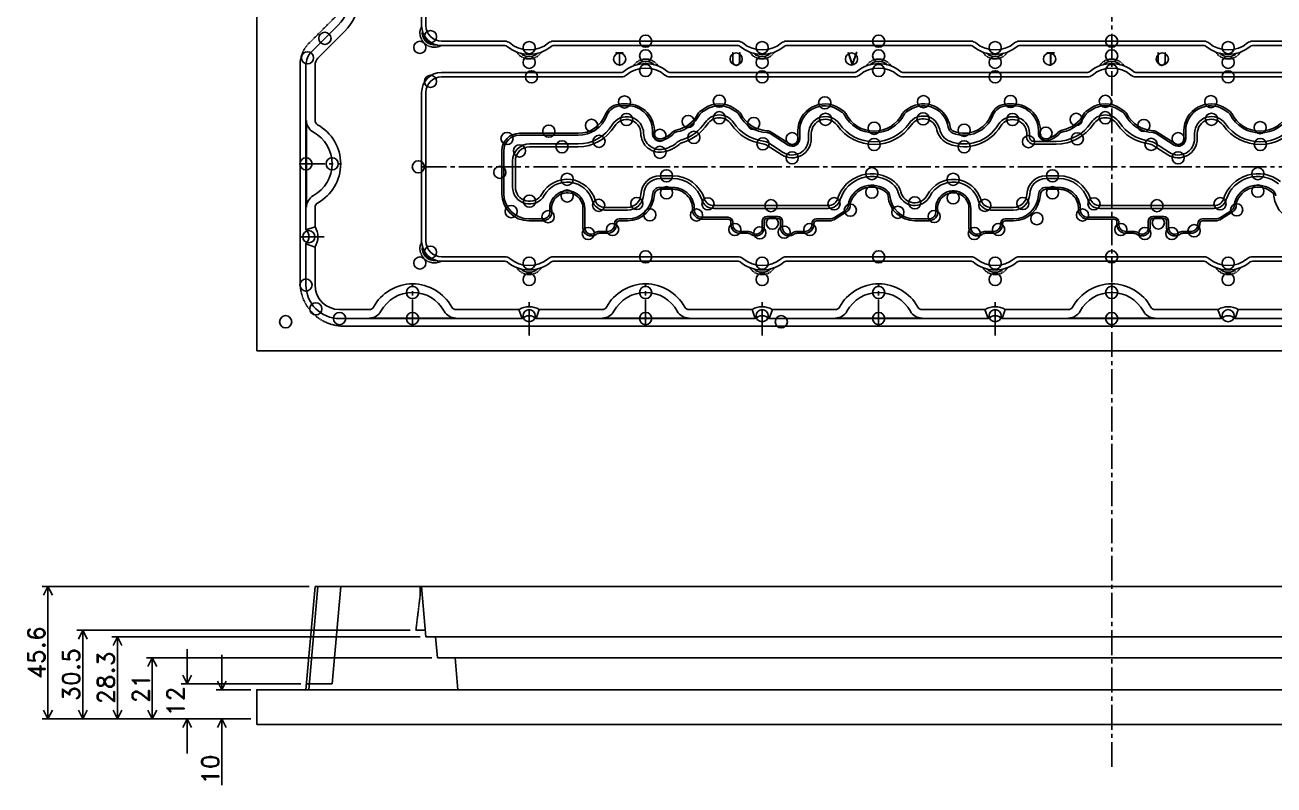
# Model space of a CAD drawing. Extents: x -875 to -41, y -325 to 190.
# Drawn here: x -874.9 to -444, y -324.8 to -62.6 of the extents above; entities that cross this region are included whole.
import ezdxf
from ezdxf.enums import TextEntityAlignment as Align

# ---------------------------------------------------------------- set-up
doc = ezdxf.new("R2010")
doc.units = 0
doc.header["$LTSCALE"] = 0.45
doc.header["$MEASUREMENT"] = 0
doc.linetypes.add('CENTER2', pattern=[28.575, 19.05, -3.175, 3.175, -3.175])
doc.linetypes.add('HIDDENX2', pattern=[0.75, 0.5, -0.25])
doc.layers.get('0').update_dxf_attribs({"linetype": 'CONTINUOUS'})
doc.layers.get('DEFPOINTS').update_dxf_attribs({"linetype": 'CONTINUOUS'})
for name, color, linetype in [('ANA 10', 7, 'CONTINUOUS'), ('ANA 12', 6, 'CONTINUOUS'), ('ANA 21', 30, 'CONTINUOUS'), ('ANA 28.3', 4, 'CONTINUOUS'), ('ANA 30.5 Φ9.5x7° U15.1', 5, 'CONTINUOUS'), ('ANA 45.6', 31, 'CONTINUOUS'), ('ANA NEJI', 1, 'CONTINUOUS'), ('CENTER', 243, 'CENTER2'), ('DETAIL', 6, 'CONTINUOUS'), ('HIDDEN', 5, 'HIDDENX2'), ('LINE', 7, 'CONTINUOUS'), ('LINE1', 30, 'CONTINUOUS'), ('SECTION', 31, 'CONTINUOUS'), ('TEXT', 4, 'CONTINUOUS')]:
    doc.layers.add(name, color=color, linetype=linetype)
doc.styles.add('ROMAND', font='romand.shx', dxfattribs={"height": 6})
doc.dimstyles.get("Standard").update_dxf_attribs({"dimtxt": 0.18, "dimasz": 0.18, "dimexe": 0.18, "dimexo": 0.0625, "dimgap": 0.09, "dimtad": 0, "dimtih": 1, "dimtoh": 1, "dimdec": 4, "dimzin": 0, "dimdsep": 46, "dimtxsty": 'STANDARD', "dimcen": 0.09, "dimadec": 0, "dimazin": 0, "dimtfac": 1, "dimtdec": 4, "dimtofl": 0, "dimtmove": 0, "dimatfit": 3, "dimfxl": 1, "dimtolj": 1, "dimtzin": 0, "dimarcsym": 0})

# ---------------------------------------------------------------- blocks, each defined once
blk = doc.blocks.new('ARROWHEAD')
for p in [(-1, 0), (-0.5, 0.25), (-0.5, -0.25)]:
    blk.add_line(p, (0, 0))
blk = doc.blocks.new('*D7')
at = {"layer": 'ANA 10', "color": 0, "lineweight": -2, "transparency": 16777216}
for p, q in [((-807, -285.93), (-807, -279.93)), ((-797, -291.93), (-809, -291.93)), ((-797, -301.93), (-809, -301.93)), ((-807, -307.93), (-807, -324.79))]:
    blk.add_line(p, q, dxfattribs=at)
at = {"layer": 'DEFPOINTS', "color": 0, "transparency": 16777216}
for p in [(-795, -291.93), (-807, -301.93), (-795, -301.93)]:
    blk.add_point(p, dxfattribs=at)
at = {"layer": 'ANA 10', "color": 0, "lineweight": -2, "transparency": 16777216, "xscale": 6, "yscale": 6, "zscale": 6}
for p, rotation in [((-807, -291.93), 270), ((-807, -301.93), 90)]:
    blk.add_blockref('ARROWHEAD', p, dxfattribs=dict(at, rotation=rotation))
at = {"layer": 'ANA 10', "color": 0, "transparency": 16777216, "insert": (-811, -319.36), "char_height": 6, "attachment_point": 5, "rotation": 90, "style": 'ROMAND'}
blk.add_mtext('\\A1;10', dxfattribs=at)
blk = doc.blocks.new('*D8')
at = {"layer": 'ANA 12', "color": 0, "lineweight": -2, "transparency": 16777216}
for p, q in [((-819, -283.93), (-819, -277.93)), ((-779.81, -289.93), (-821, -289.93)), ((-797, -301.93), (-821, -301.93)), ((-819, -307.93), (-819, -313.93))]:
    blk.add_line(p, q, dxfattribs=at)
at = {"layer": 'DEFPOINTS', "color": 0, "transparency": 16777216}
for p in [(-777.81, -289.93), (-819, -301.93), (-795, -301.93)]:
    blk.add_point(p, dxfattribs=at)
at = {"layer": 'ANA 12', "color": 0, "lineweight": -2, "transparency": 16777216, "xscale": 6, "yscale": 6, "zscale": 6}
for p, rotation in [((-819, -289.93), 270), ((-819, -301.93), 90)]:
    blk.add_blockref('ARROWHEAD', p, dxfattribs=dict(at, rotation=rotation))
at = {"layer": 'ANA 12', "color": 0, "transparency": 16777216, "insert": (-823, -295.93), "char_height": 6, "attachment_point": 5, "rotation": 90, "style": 'ROMAND'}
blk.add_mtext('\\A1;12', dxfattribs=at)
blk = doc.blocks.new('*D9')
at = {"layer": 'ANA 21', "color": 0, "lineweight": -2, "transparency": 16777216}
for p, q in [((-734.61, -280.93), (-833, -280.93)), ((-831, -286.93), (-831, -295.93)), ((-797, -301.93), (-833, -301.93))]:
    blk.add_line(p, q, dxfattribs=at)
at = {"layer": 'DEFPOINTS', "color": 0, "transparency": 16777216}
for p in [(-732.61, -280.93), (-831, -301.93), (-795, -301.93)]:
    blk.add_point(p, dxfattribs=at)
at = {"layer": 'ANA 21', "color": 0, "lineweight": -2, "transparency": 16777216, "xscale": 6, "yscale": 6, "zscale": 6}
for p, rotation in [((-831, -280.93), 90), ((-831, -301.93), 270)]:
    blk.add_blockref('ARROWHEAD', p, dxfattribs=dict(at, rotation=rotation))
at = {"layer": 'ANA 21', "color": 0, "transparency": 16777216, "insert": (-835, -291.43), "char_height": 6, "attachment_point": 5, "rotation": 90, "style": 'ROMAND'}
blk.add_mtext('\\A1;21', dxfattribs=at)
blk = doc.blocks.new('*D10')
at = {"layer": 'ANA 28.3', "color": 0, "lineweight": -2, "transparency": 16777216}
for p, q in [((-738.58, -273.63), (-845, -273.63)), ((-843, -279.63), (-843, -295.93)), ((-797, -301.93), (-845, -301.93))]:
    blk.add_line(p, q, dxfattribs=at)
at = {"layer": 'DEFPOINTS', "color": 0, "transparency": 16777216}
for p in [(-736.58, -273.63), (-843, -301.93), (-795, -301.93)]:
    blk.add_point(p, dxfattribs=at)
at = {"layer": 'ANA 28.3', "color": 0, "lineweight": -2, "transparency": 16777216, "xscale": 6, "yscale": 6, "zscale": 6}
for p, rotation in [((-843, -273.63), 90), ((-843, -301.93), 270)]:
    blk.add_blockref('ARROWHEAD', p, dxfattribs=dict(at, rotation=rotation))
at = {"layer": 'ANA 28.3', "color": 0, "transparency": 16777216, "insert": (-847, -287.78), "char_height": 6, "attachment_point": 5, "rotation": 90, "style": 'ROMAND'}
blk.add_mtext('\\A1;28.3', dxfattribs=at)
blk = doc.blocks.new('*D11')
at = {"layer": 'ANA 30.5 Φ9.5x7° U15.1', "color": 0, "lineweight": -2, "transparency": 16777216}
for p, q in [((-742.07, -271.43), (-857, -271.43)), ((-855, -277.43), (-855, -295.93)), ((-797, -301.93), (-857, -301.93))]:
    blk.add_line(p, q, dxfattribs=at)
at = {"layer": 'DEFPOINTS', "color": 0, "transparency": 16777216}
for p in [(-740.07, -271.43), (-855, -301.93), (-795, -301.93)]:
    blk.add_point(p, dxfattribs=at)
at = {"layer": 'ANA 30.5 Φ9.5x7° U15.1', "color": 0, "lineweight": -2, "transparency": 16777216, "xscale": 6, "yscale": 6, "zscale": 6}
for p, rotation in [((-855, -271.43), 90), ((-855, -301.93), 270)]:
    blk.add_blockref('ARROWHEAD', p, dxfattribs=dict(at, rotation=rotation))
at = {"layer": 'ANA 30.5 Φ9.5x7° U15.1', "color": 0, "transparency": 16777216, "insert": (-859, -286.68), "char_height": 6, "attachment_point": 5, "rotation": 90, "style": 'ROMAND'}
blk.add_mtext('\\A1;30.5', dxfattribs=at)
blk = doc.blocks.new('*D12')
at = {"layer": 'ANA 45.6', "color": 0, "lineweight": -2, "transparency": 16777216}
for p, q in [((-776.87, -256.33), (-869, -256.33)), ((-867, -262.33), (-867, -295.93)), ((-797, -301.93), (-869, -301.93))]:
    blk.add_line(p, q, dxfattribs=at)
at = {"layer": 'DEFPOINTS', "color": 0, "transparency": 16777216}
for p in [(-774.87, -256.33), (-867, -301.93), (-795, -301.93)]:
    blk.add_point(p, dxfattribs=at)
at = {"layer": 'ANA 45.6', "color": 0, "lineweight": -2, "transparency": 16777216, "xscale": 6, "yscale": 6, "zscale": 6}
for p, rotation in [((-867, -256.33), 90), ((-867, -301.93), 270)]:
    blk.add_blockref('ARROWHEAD', p, dxfattribs=dict(at, rotation=rotation))
at = {"layer": 'ANA 45.6', "color": 0, "transparency": 16777216, "insert": (-871, -279.13), "char_height": 6, "attachment_point": 5, "rotation": 90, "style": 'ROMAND'}
blk.add_mtext('\\A1;45.6', dxfattribs=at)

msp = doc.modelspace()

# ---------------------------------------------------------------- linework, layer by layer
at = {"layer": 'ANA 10'}
for centre in [(-771.45359, -67.24304), (-777.4826, -73.98256), (-667.35846, -95.24029), (-635.375, -94.627), (-598.74, -95.16293), (-565.07814, -94.98794), (-534.17846, -95.24029), (-502.195, -94.627), (-465.56, -95.16293), (-689.66393, -104.645), (-676.88508, -102.76212), (-644.17468, -101.41056), (-620.321, -103.64053), (-581.97, -103.865), (-550.89, -104.645), (-528.70884, -102.87327), (-511.87161, -101.91912), (-486.41175, -103.81693), (-448.70899, -103.86479), (-704.31482, -106.08018), (-655.85995, -106.555), (-610.25, -108.45716), (-477.07, -108.45716), (-777.985, -110.55), (-582.77, -113.915), (-449.59, -113.915), (-687.85, -115.865), (-653.61788, -114.655), (-554.67, -115.865), (-520.43788, -114.655), (-700.85, -123.42219), (-677.00152, -124.8346), (-663.84199, -124.2281), (-639.29836, -124.30093), (-617.55, -124.955), (-595.7944, -124.29563), (-567.96474, -123.96559), (-543.79237, -124.85667), (-530.66199, -124.2281), (-506.11836, -124.30093), (-484.37, -124.955), (-462.6144, -124.29563), (-776.985, -135.67), (-777.985, -152.315), (-774.58744, -160.51744), (-766.385, -163.915), (-741.2, -163.915), (-701, -162.915), (-660.8, -163.915), (-620.6, -162.915), (-580.4, -163.915), (-540.2, -162.915), (-500, -163.915), (-459.8, -162.915)]:
    msp.add_circle(centre, 2.1, dxfattribs=at)
at = {"layer": 'ANA 12'}
for centre in [(-768.945, -110.55), (-741.2, -154.875), (-660.8, -154.875), (-580.4, -154.875), (-500, -154.875)]:
    msp.add_circle(centre, 2.1, dxfattribs=at)
at = {"layer": 'ANA 21'}
for centre in [(-668.10688, -89.18692), (-635.37, -88.90078), (-599, -89.46739), (-564.95, -89.09745), (-534.92688, -89.04836), (-502.19, -88.96146), (-465.82, -89.0685), (-646.10059, -95.9407), (-623.51471, -96.64357), (-512.23911, -95.19913), (-694.21, -99.27561), (-679.44047, -97.2736), (-655.85995, -100.71551), (-581.96568, -98.26193), (-550.89, -98.95137), (-522.67995, -99.955), (-488.90612, -97.325), (-448.79, -98.03985), (-708.61998, -101.77502), (-610.25, -101.84716), (-477.07, -101.84716), (-711.10447, -113.47), (-687.85, -121.6082), (-653.61788, -120.49634), (-582.77, -120.28869), (-554.67, -122.23869), (-520.43788, -120.50233), (-449.59, -119.91919), (-707.2194, -127.0044), (-590.17616, -126.53025), (-456.87013, -126.41441), (-694.46013, -128.76356), (-659.35146, -128.08951), (-643.26153, -128.18479), (-617.08, -131.01536), (-573.78584, -127.24785), (-561.22866, -128.70601), (-525.81165, -129.45265), (-510.08153, -128.18479), (-483.9, -130.90824), (-680.58418, -134.54755), (-672.19794, -133.15206), (-630.04206, -133.15206), (-621.41875, -134.33269), (-612.99703, -134.10337), (-604.11794, -133.15206), (-547.40418, -134.54755), (-539.01794, -133.15206), (-496.86206, -133.15206), (-488.58082, -134.54755), (-479.21918, -134.54755), (-471.58033, -133.61085)]:
    msp.add_circle(centre, 2.1, dxfattribs=at)
at = {"layer": 'ANA 28.3'}
for centre in [(-734.99838, -66.65338), (-701, -70.44572), (-660.8, -68.235), (-620.6, -70.44572), (-580.4, -68.235), (-540.2, -70.44572), (-500, -68.235), (-459.8, -70.44572), (-660.8, -78.34087), (-580.4, -78.34087), (-500, -78.34087), (-734.99838, -82.08662), (-700.15232, -80.505), (-620.6, -80.505), (-540.2, -80.505), (-459.8, -80.505), (-739.21779, -111.555), (-734.99838, -141.02338), (-660.8, -142.605), (-580.4, -142.605), (-500, -142.605), (-701, -144.81572), (-620.6, -144.81572), (-540.2, -144.81572), (-459.8, -144.81572)]:
    msp.add_circle(centre, 2.1, dxfattribs=at)
at = {"layer": 'ANA 30.5 Φ9.5x7° U15.1'}
for centre in [(-738.69999, -70.35499), (-660.8, -73.25003), (-580.4, -73.25003), (-500, -73.25003), (-701, -75.52012), (-620.6, -75.52012), (-540.2, -75.52012), (-459.8, -75.52012), (-738.69999, -144.72499), (-701, -150.40568), (-620.6, -150.40568), (-540.2, -150.40568), (-459.8, -150.40568)]:
    msp.add_circle(centre, 2.1, dxfattribs=at)
at = {"layer": 'ANA 45.6'}
for centre in [(-669.75762, -74.37), (-629.59048, -74.37), (-589.75633, -74.37), (-521.42284, -74.37), (-482.53374, -74.37)]:
    msp.add_circle(centre, 2.1, dxfattribs=at)
at = {"layer": 'ANA NEJI'}
for centre in [(-785, -165), (-614, -165)]:
    msp.add_circle(centre, 2.1, dxfattribs=at)
at = {"layer": 'CENTER'}
for p, q in [((-500, -318.5678), (-500, 190)), ((-780, -110.55), (-766.00538, -110.55)), ((-780, -135.67), (-771.70092, -135.67)), ((-741.2, -165.93), (-741.2, -151.93538)), ((-660.8, -165.93), (-660.8, -151.93538)), ((-580.4, -165.93), (-580.4, -151.93538)), ((-500, -165.93), (-500, -151.93538)), ((-701, -169.715), (-701, -157.63092)), ((-620.6, -169.715), (-620.6, -157.63092)), ((-540.2, -169.715), (-540.2, -157.63092))]:
    msp.add_line(p, q, dxfattribs=at)
msp.add_lwpolyline([(-738.09355, -111.555), (-261.90645, -111.555)], dxfattribs=at)
at = {"layer": 'DETAIL'}
for p, q in [((-777.81002, -95.58718), (-777.81002, -125.51282)), ((-756.16282, -163.74002), (-726.23718, -163.74002)), ((-645.83718, -163.74002), (-675.76282, -163.74002)), ((-565.43718, -163.74002), (-595.36282, -163.74002)), ((-514.96282, -163.74002), (-485.03718, -163.74002)), ((-766.00538, -256.33443), (-768.945, -289.93443)), ((-777.81002, -289.93443), (-768.945, -289.93443))]:
    msp.add_line(p, q, dxfattribs=at)
for centre, radius, start, end in [((-773.21002, -95.58718), 4.6, 180, 241.2909464), ((-781.405, -110.55), 12.46, 298.7090536, 61.2909464), ((-773.21002, -125.51282), 4.6, 118.7090536, 180), ((-741.2, -167.335), 12.46, 28.7090536, 151.2909464), ((-660.8, -167.335), 12.46, 28.7090536, 151.2909464), ((-580.4, -167.335), 12.46, 28.7090536, 151.2909464), ((-500, -167.335), 12.46, 28.7090536, 151.2909464), ((-756.16282, -159.14002), 4.6, 270, 331.2909464), ((-726.23718, -159.14002), 4.6, 208.7090536, 270), ((-675.76282, -159.14002), 4.6, 270, 331.2909464), ((-645.83718, -159.14002), 4.6, 208.7090536, 270), ((-595.36282, -159.14002), 4.6, 270, 331.2909464), ((-565.43718, -159.14002), 4.6, 208.7090536, 270), ((-514.96282, -159.14002), 4.6, 270, 331.2909464), ((-485.03718, -159.14002), 4.6, 208.7090536, 270)]:
    msp.add_arc(centre, radius, start, end, dxfattribs=at)
at = {"layer": 'HIDDEN'}
for p, q in [((-738.56731, -259.21792), (-738.56731, -256.33443)), ((-740.06731, -271.43443), (-738.56731, -259.21792)), ((-736.77248, -271.43443), (-740.06731, -271.43443))]:
    msp.add_line(p, q, dxfattribs=at)
msp.add_lwpolyline([(-765, -166.5, -0.414213562), (-780, -151.5), (-780, -76.14214, -0.198912367), (-777.07107, -69.07107), (-767.92893, -59.92893, 0.198912367), (-765, -52.85786), (-765, 52.85786, 0.198912367), (-767.92893, 59.92893), (-777.07107, 69.07107, -0.198912367), (-780, 76.14214), (-780, 151.5, -0.414213562), (-765, 166.5), (-235, 166.5, -0.414213562), (-220, 151.5), (-220, 76.14214, -0.198912367), (-222.92893, 69.07107), (-232.07107, 59.92893, 0.198912367), (-235, 52.85786), (-235, -52.85786, 0.198912367), (-232.07107, -59.92893), (-222.92893, -69.07107, -0.198912367), (-220, -76.14214), (-220, -151.5, -0.414213562), (-235, -166.5)], format="xyb", close=True, dxfattribs=at)
for points in [[(-738.09168, -62.99574, 0.735831512), (-731.34074, -69.74668)], [(-705.26432, -71.97422, 0.560307678), (-696.73568, -71.97422)], [(-624.86432, -71.97422, 0.560307678), (-616.33568, -71.97422)], [(-544.46432, -71.97422, 0.560307678), (-535.93568, -71.97422)], [(-464.06432, -71.97422, 0.560307678), (-455.53568, -71.97422)], [(-656.53568, -76.76578, 0.560307678), (-665.06432, -76.76578)], [(-576.13568, -76.76578, 0.560307678), (-584.66432, -76.76578)], [(-495.73568, -76.76578, 0.560307678), (-504.26432, -76.76578)], [(-738.09168, -137.36574, 0.735831512), (-731.34074, -144.11668)], [(-705.26432, -146.34422, 0.560307678), (-696.73568, -146.34422)], [(-624.86432, -146.34422, 0.560307678), (-616.33568, -146.34422)], [(-544.46432, -146.34422, 0.560307678), (-535.93568, -146.34422)], [(-464.06432, -146.34422, 0.560307678), (-455.53568, -146.34422)]]:
    msp.add_lwpolyline(points, format="xyb", dxfattribs=at)
at = {"layer": 'LINE'}
for p, q in [((-777.985, -133.26168), (-774.8704, -132.22189)), ((-777.985, -138.07832), (-774.8704, -139.25247)), ((-703.40832, -163.915), (-704.58247, -160.8004)), ((-698.59168, -163.915), (-697.55189, -160.8004)), ((-623.00832, -163.915), (-624.04811, -160.8004)), ((-618.19168, -163.915), (-617.01753, -160.8004)), ((-542.60832, -163.915), (-543.78247, -160.8004)), ((-537.79168, -163.915), (-536.75189, -160.8004)), ((-462.20832, -163.915), (-463.38247, -160.8004)), ((-457.39168, -163.915), (-456.35189, -160.8004)), ((-774.8704, -256.33443), (-777.985, -291.93443)), ((-773.8704, -256.33443), (-776.985, -291.93443)), ((-725.6, -291.93443), (-726.56238, -280.93443)), ((-781.985, -291.93443), (-776.985, -291.93443)), ((-725.6, -291.93443), (-275.94119, -291.93443))]:
    msp.add_line(p, q, dxfattribs=at)
for points in [[(-795, -175), (-205, -175), (-205, 175), (-795, 175)], [(-795, -303.93443), (-205, -303.93443), (-205, -291.93443), (-795, -291.93443)]]:
    msp.add_lwpolyline(points, close=True, dxfattribs=at)
for points in [[(-777.985, -133.26168), (-777.985, -76.50827, -0.198912367), (-776.0519, -71.84136), (-766.85527, -62.64473, 0.198912367), (-762.91, -53.12), (-762.91, -2.40832)], [(-435.9339, -97.10897, -0.52220494), (-461.55352, -97.24192, 0.732225984), (-470.46, -100.06293), (-470.46, -101.84716, -0.592590949), (-480.63151, -107.41562), (-485.73894, -104.14898, 0.111014008), (-487.141, -103.64053, -0.218094465), (-498.11007, -96.82083, 0.537055823), (-506.27993, -96.82083, -0.25153781), (-519.21, -103.765), (-526.74879, -103.765, -0.454950729), (-529.32441, -100.80977, 0.814066846), (-538.36703, -97.59748, -0.364807388), (-556.24273, -103.63211, -0.251767206), (-560.28599, -98.86554, 0.658142938), (-569.11374, -97.10874, -0.522210608), (-594.73352, -97.24192, 0.732225984), (-603.64, -100.06293), (-603.64, -101.84716, -0.592590949), (-613.81151, -107.41562), (-618.91894, -104.14898, 0.111014008), (-620.321, -103.64053, -0.218094465), (-631.29007, -96.82083, 0.537055823), (-639.45993, -96.82083, -0.176578941), (-648.00554, -103.13239, 0.107528034), (-649.27366, -103.82652, -0.129553397), (-654.55057, -106.42381, -0.4690711), (-662.45909, -100.06134, 0.752293311), (-671.54703, -97.59748, -0.262059632), (-684.07, -104.645), (-700.85, -104.645, 0.414213562), (-705.75, -109.545), (-705.75, -118.52219, 0.769692132), (-696.59198, -120.94691, -0.661801182), (-678.19704, -123.09236, 0.332877546), (-674.9346, -125.535), (-667.07, -125.535, 0.404861858), (-662.43238, -121.04361, -0.404861858), (-655.83577, -114.655), (-651.4, -114.655, -0.326224951), (-640.53192, -122.59038, 0.326224951), (-637.29341, -124.955), (-597.8066, -124.955, 0.327685519), (-594.56266, -122.57327, -0.530202556), (-574.96519, -116.69092, -0.163051844), (-572.72331, -120.23437, 0.693136938), (-563.61018, -121.31232, -0.676760373), (-545.01704, -123.09236, 0.332877546), (-541.7546, -125.535), (-533.89, -125.535, 0.404861858), (-529.25238, -121.04361, -0.404861858), (-522.65577, -114.655), (-518.22, -114.655, -0.326224951), (-507.35192, -122.59038, 0.326224951), (-504.11341, -124.955), (-464.6266, -124.955, 0.327685519), (-461.38266, -122.57327, -0.529435838), (-441.80816, -116.67226, -0.163823285)], [(-766.385, -163.915, -0.414213562), (-777.985, -152.315), (-777.985, -138.07832)]]:
    msp.add_lwpolyline(points, format="xyb", dxfattribs=at)
at = {"layer": 'LINE', "color": 6}
for points in [[(-733.08881, -69.47982, -0.497249365), (-737.82482, -64.74381)], [(-703.89493, -72.40648, 0.399690976), (-698.10507, -72.40648)], [(-623.49493, -72.40648, 0.399690976), (-617.70507, -72.40648)], [(-543.09493, -72.40648, 0.399690976), (-537.30507, -72.40648)], [(-462.69493, -72.40648, 0.399690976), (-456.90507, -72.40648)], [(-657.90507, -76.33352, 0.399690976), (-663.69493, -76.33352)], [(-577.50507, -76.33352, 0.399690976), (-583.29493, -76.33352)], [(-497.10507, -76.33352, 0.399690976), (-502.89493, -76.33352)], [(-733.08881, -143.84982, -0.497249365), (-737.82482, -139.11381)], [(-703.89493, -146.77648, 0.399690976), (-698.10507, -146.77648)], [(-623.49493, -146.77648, 0.399690976), (-617.70507, -146.77648)], [(-543.09493, -146.77648, 0.399690976), (-537.30507, -146.77648)], [(-462.69493, -146.77648, 0.399690976), (-456.90507, -146.77648)]]:
    msp.add_lwpolyline(points, format="xyb", dxfattribs=at)
at = {"layer": 'LINE'}
for points in [[(-703.40832, -163.915), (-766.385, -163.915)], [(-623.00832, -163.915), (-698.59168, -163.915)], [(-542.60832, -163.915), (-618.19168, -163.915)], [(-462.20832, -163.915), (-537.79168, -163.915)], [(-381.80832, -163.915), (-457.39168, -163.915)]]:
    msp.add_lwpolyline(points, dxfattribs=at)
for centre, start, end in [((-780.385, -135.67), 314.9008722, 45.0991278), ((-701, -166.315), 44.9008722, 135.0991278), ((-620.6, -166.315), 44.9008722, 135.0991278), ((-540.2, -166.315), 44.9008722, 135.0991278), ((-459.8, -166.315), 44.9008722, 135.0991278)]:
    msp.add_arc(centre, 3.4, start, end, dxfattribs=at)
at = {"layer": 'LINE1'}
for p, q in [((-732.613, -280.93443), (-733.25167, -273.63443)), ((-732.613, -280.93443), (-270.12718, -280.93443)), ((-731.05881, -280.93443), (-267.387, -280.93443))]:
    msp.add_line(p, q, dxfattribs=at)
for points in [[(-443.37195, -121.59061, 0.205095841), (-444.32656, -119.77994, 0.524268273), (-457.52471, -123.64253, 0.093842729), (-457.6532, -124.6014, -0.270247501), (-458.66473, -126.57341), (-462.45823, -128.99937, -0.143207418), (-464.29, -129.535), (-468.635, -129.535, 0.414213562), (-470.235, -131.135), (-470.235, -131.455, -0.414213562), (-472.635, -133.855), (-475.38544, -133.855, 0.159587181), (-476.92354, -134.35875, -0.614415563), (-480.425, -132.585), (-480.425, -130.315, 0.414213562), (-482.025, -128.715), (-485.775, -128.715, 0.414213562), (-487.375, -130.315), (-487.375, -132.585, -0.614415563), (-490.87646, -134.35875, 0.159587181), (-492.41456, -133.855), (-495.165, -133.855, -0.414213562), (-497.565, -131.455), (-497.565, -130.575, 0.414213562), (-499.165, -128.975), (-508.2148, -128.975, -0.423315007), (-510.81355, -126.29448, 0.423315007), (-518.22, -118.655), (-522.65577, -118.655, 0.404861858), (-525.25443, -121.17173, -0.404861858), (-533.89, -129.535), (-536.715, -129.535, 0.414213562), (-538.315, -131.135), (-538.315, -131.455, -0.414213562), (-540.715, -133.855), (-543.57044, -133.855, 0.159587181), (-545.10854, -134.35875, -0.614415563), (-548.61, -132.585), (-548.61, -125.925, 1.074462736), (-560.6677, -126.79174, -0.456901809), (-563.04302, -129.535), (-567.93, -129.535, -0.390575606), (-576.54141, -121.5973, 0.204269886), (-577.49102, -119.79257, 0.525031728), (-590.70471, -123.64253, 0.093842729), (-590.8332, -124.6014, -0.270247501), (-591.84473, -126.57341), (-595.63823, -128.99937, -0.143207418), (-597.47, -129.535), (-601.815, -129.535, 0.414213562), (-603.415, -131.135), (-603.415, -131.455, -0.414213562), (-605.815, -133.855), (-608.56544, -133.855, 0.159587181), (-610.10354, -134.35875, -0.614415563), (-613.605, -132.585), (-613.605, -130.315, 0.414213562), (-615.205, -128.715), (-618.955, -128.715, 0.414213562), (-620.555, -130.315), (-620.555, -132.585, -0.614415563), (-624.05646, -134.35875, 0.159587181), (-625.59456, -133.855), (-628.345, -133.855, -0.414213562), (-630.745, -131.455), (-630.745, -130.575, 0.414213562), (-632.345, -128.975), (-641.3948, -128.975, -0.423315007), (-643.99355, -126.29448, 0.423315007), (-651.4, -118.655), (-655.83577, -118.655, 0.404861858), (-658.43443, -121.17173, -0.404861858), (-667.07, -129.535), (-669.895, -129.535, 0.414213562), (-671.495, -131.135), (-671.495, -131.455, -0.414213562), (-673.895, -133.855), (-676.75044, -133.855, 0.159587181), (-678.28854, -134.35875, -0.614415563), (-681.79, -132.585), (-681.79, -125.925, 1.074462736), (-693.8477, -126.79174, -0.456901809), (-696.22302, -129.535), (-701.11, -129.535, -0.414213562), (-709.75, -120.895), (-709.75, -106.045, -0.414213562), (-704.35, -100.645), (-684.07, -100.645, 0.307794184), (-674.16568, -93.90995, -0.307794184), (-669.14376, -90.495), (-667.07, -90.495, -0.435765572), (-658.45302, -99.76532, 0.496548513), (-655.34414, -102.50332, 0.158781017), (-651.27813, -100.20408, -0.158499359), (-650.09413, -99.5337, 0.225839157), (-642.18883, -93.58569, -0.13080024), (-641.42437, -92.75124), (-640.02528, -91.85641, -0.292443133), (-630.71472, -91.85641), (-629.33064, -92.74164, -0.131001138), (-628.56538, -93.57763, 0.266577084), (-618.91206, -99.75175, -0.131001138), (-617.8322, -100.09588), (-611.65628, -104.0459, 0.592590949), (-607.64, -101.84716), (-607.64, -99.135, -0.592551855), (-594.34556, -91.85587), (-593.09883, -92.65305, -0.133820971), (-592.32231, -93.51063, 0.614067355), (-571.61378, -93.50293, -0.133980911), (-570.83673, -92.64402), (-569.60528, -91.85641, -0.54396576), (-556.40321, -97.86931, 0.268630824), (-554.78123, -99.90867, 0.41351253), (-540.98568, -93.90995, -0.307794184), (-535.96376, -90.495), (-533.89, -90.495, -0.435765572), (-525.27302, -99.76532, 0.496548513), (-522.16414, -102.50332, 0.158781017), (-518.09813, -100.20408, -0.158499359), (-516.91413, -99.5337, 0.225839157), (-509.00883, -93.58569, -0.13080024), (-508.24437, -92.75124), (-506.84528, -91.85641, -0.292443133), (-497.53472, -91.85641), (-496.15064, -92.74164, -0.131001138), (-495.38538, -93.57763, 0.266577084), (-485.73206, -99.75175, -0.131001138), (-484.6522, -100.09588), (-478.47628, -104.0459, 0.592590949), (-474.46, -101.84716), (-474.46, -99.135, -0.592551855), (-461.16556, -91.85587), (-459.91883, -92.65305, -0.133820971), (-459.14231, -93.51063, 0.614067355), (-438.43378, -93.50293, -0.133980911)], [(-436.72649, -96.56311, -0.52220494), (-460.76663, -96.68787, 0.732225984), (-471.42238, -100.06293), (-471.42238, -101.84716, -0.592590949), (-480.11297, -106.60489), (-485.2204, -103.33825, 0.111014008), (-487.01932, -102.68588, -0.218094465), (-497.30777, -96.28933, 0.537055823), (-507.08223, -96.28933, -0.25153781), (-519.21, -102.80262), (-526.74879, -102.80262, -0.454950729), (-528.37106, -100.94125, 0.814066846), (-539.18968, -97.09806, -0.364807388), (-555.8911, -102.73627, -0.251767206), (-559.3448, -98.66474, 0.658142938), (-569.90634, -96.56289, -0.522210608), (-593.94663, -96.68787, 0.732225984), (-604.60238, -100.06293), (-604.60238, -101.84716, -0.592590949), (-613.29297, -106.60489), (-618.4004, -103.33825, 0.111014008), (-620.19932, -102.68588, -0.218094465), (-630.48777, -96.28933, 0.537055823), (-640.26223, -96.28933, -0.176578941), (-648.27759, -102.20926, 0.107528034), (-649.90466, -103.09988, -0.129553397), (-654.7415, -105.48057, -0.4690711), (-661.49684, -100.04583, 0.752293311), (-672.36968, -97.09806, -0.262059632), (-684.07, -103.68262), (-700.85, -103.68262, 0.414213562), (-706.71238, -109.545), (-706.71238, -118.52219, 0.769692132), (-695.75569, -121.42313, -0.661801182), (-679.12047, -123.36334, 0.332877546), (-674.9346, -126.49738), (-667.07, -126.49738, 0.404861858), (-661.4705, -121.07444, -0.404861858), (-655.83577, -115.61738), (-651.4, -115.61738, -0.326224951), (-641.44859, -122.88345, 0.326224951), (-637.29341, -125.91738), (-597.8066, -125.91738, 0.327685519), (-593.64446, -122.8615, -0.530202556), (-575.57289, -117.43716, -0.163051844), (-573.6579, -120.46392, 0.693136938), (-562.75493, -121.75359, -0.676760373), (-545.94047, -123.36334, 0.332877546), (-541.7546, -126.49738), (-533.89, -126.49738, 0.404861858), (-528.2905, -121.07444, -0.404861858), (-522.65577, -115.61738), (-518.22, -115.61738, -0.326224951), (-508.26859, -122.88345, 0.326224951), (-504.11341, -125.91738), (-464.6266, -125.91738, 0.327685519), (-460.46446, -122.8615, -0.529435838), (-442.41407, -117.41995, -0.163823285)]]:
    msp.add_lwpolyline(points, format="xyb", dxfattribs=at)
at = {"layer": 'SECTION'}
msp.add_line((-774.8704, -256.33443), (-225.1296, -256.33443), dxfattribs=at)
for points in [[(-387.72465, -69.74855), (-451.47535, -69.74855, 0.17551048), (-452.17107, -70.00053, -0.362177448), (-467.42893, -70.00053, 0.17551048), (-468.12465, -69.74855), (-531.87535, -69.74855, 0.17551048), (-532.57107, -70.00053, -0.362177448), (-547.82893, -70.00053, 0.17551048), (-548.52465, -69.74855), (-612.27535, -69.74855, 0.17551048), (-612.97107, -70.00053, -0.362177448), (-628.22893, -70.00053, 0.17551048), (-628.92465, -69.74855), (-692.67535, -69.74855, 0.17551048), (-693.37107, -70.00053, -0.362177448), (-708.62893, -70.00053, 0.17551048), (-709.32465, -69.74855), (-731.18, -69.74855, -0.414213562), (-738.09355, -62.835), (-738.09355, -11.535, -0.414213562)], [(-774.8704, -95.58718), (-774.8704, -76.50827, -0.198912367), (-773.84955, -74.04371), (-764.65292, -64.84708, 0.198912367), (-759.7954, -53.12), (-759.7954, -45.11282)], [(-387.72465, -144.11855), (-451.47535, -144.11855, 0.17551048), (-452.17107, -144.37053, -0.362177448), (-467.42893, -144.37053, 0.17551048), (-468.12465, -144.11855), (-531.87535, -144.11855, 0.17551048), (-532.57107, -144.37053, -0.362177448), (-547.82893, -144.37053, 0.17551048), (-548.52465, -144.11855), (-612.27535, -144.11855, 0.17551048), (-612.97107, -144.37053, -0.362177448), (-628.22893, -144.37053, 0.17551048), (-628.92465, -144.11855), (-692.67535, -144.11855, 0.17551048), (-693.37107, -144.37053, -0.362177448), (-708.62893, -144.37053, 0.17551048), (-709.32465, -144.11855), (-731.18, -144.11855, -0.414213562), (-738.09355, -137.205), (-738.09355, -85.905, -0.414213562), (-731.18, -78.99145), (-669.12465, -78.99145, 0.17551048), (-668.42893, -78.73947, -0.362177448), (-653.17107, -78.73947, 0.17551048), (-652.47535, -78.99145), (-588.72465, -78.99145, 0.17551048), (-588.02893, -78.73947, -0.362177448), (-572.77107, -78.73947, 0.17551048), (-572.07535, -78.99145), (-508.32465, -78.99145, 0.17551048), (-507.62893, -78.73947, -0.362177448), (-492.37107, -78.73947, 0.17551048), (-491.67535, -78.99145), (-427.92465, -78.99145, 0.17551048)], [(-766.385, -160.8004, -0.414213562), (-774.8704, -152.315), (-774.8704, -139.13831)]]:
    msp.add_lwpolyline(points, format="xyb", dxfattribs=at)
for points in [[(-774.8704, -132.22189), (-774.8704, -125.51282)], [(-756.16282, -160.8004), (-766.385, -160.8004)], [(-704.46831, -160.8004), (-726.23718, -160.8004)], [(-675.76282, -160.8004), (-697.55189, -160.8004)], [(-624.04811, -160.8004), (-645.83718, -160.8004)], [(-595.36282, -160.8004), (-617.13169, -160.8004)], [(-543.66831, -160.8004), (-565.43718, -160.8004)], [(-514.96282, -160.8004), (-536.75189, -160.8004)], [(-463.26831, -160.8004), (-485.03718, -160.8004)], [(-434.56282, -160.8004), (-456.35189, -160.8004)]]:
    msp.add_lwpolyline(points, dxfattribs=at)
for centre, radius, start, end in [((-773.21002, -95.58718), 1.66038, 180, 241.2909464), ((-781.405, -110.55), 15.39962, 298.7090536, 61.2909464), ((-773.21002, -125.51282), 1.66038, 118.7090536, 180), ((-780.385, -135.67), 6.5146, 327.8328503, 32.1671497), ((-741.2, -167.335), 15.39962, 28.7090536, 151.2909464), ((-660.8, -167.335), 15.39962, 28.7090536, 151.2909464), ((-580.4, -167.335), 15.39962, 28.7090536, 151.2909464), ((-500, -167.335), 15.39962, 28.7090536, 151.2909464), ((-756.16282, -159.14002), 1.66038, 270, 331.2909464), ((-726.23718, -159.14002), 1.66038, 208.7090536, 270), ((-701, -166.315), 6.5146, 57.8328503, 122.1671497), ((-675.76282, -159.14002), 1.66038, 270, 331.2909464), ((-645.83718, -159.14002), 1.66038, 208.7090536, 270), ((-620.6, -166.315), 6.5146, 57.8328503, 122.1671497), ((-595.36282, -159.14002), 1.66038, 270, 331.2909464), ((-565.43718, -159.14002), 1.66038, 208.7090536, 270), ((-540.2, -166.315), 6.5146, 57.8328503, 122.1671497), ((-514.96282, -159.14002), 1.66038, 270, 331.2909464), ((-485.03718, -159.14002), 1.66038, 208.7090536, 270), ((-459.8, -166.315), 6.5146, 57.8328503, 122.1671497)]:
    msp.add_arc(centre, radius, start, end, dxfattribs=at)
at = {"layer": 'TEXT'}
for p, q in [((-738.09355, -256.33443), (-736.58, -273.63443)), ((-736.58, -273.63443), (-263.42, -273.63443))]:
    msp.add_line(p, q, dxfattribs=at)
for points in [[(-387.72465, -68.235), (-451.47535, -68.235, 0.17551048), (-453.14028, -68.838, -0.362177448), (-466.45972, -68.838, 0.17551048), (-468.12465, -68.235), (-531.87535, -68.235, 0.17551048), (-533.54028, -68.838, -0.362177448), (-546.85972, -68.838, 0.17551048), (-548.52465, -68.235), (-612.27535, -68.235, 0.17551048), (-613.94028, -68.838, -0.362177448), (-627.25972, -68.838, 0.17551048), (-628.92465, -68.235), (-692.67535, -68.235, 0.17551048), (-694.34028, -68.838, -0.362177448), (-707.65972, -68.838, 0.17551048), (-709.32465, -68.235), (-731.18, -68.235, -0.414213562), (-736.58, -62.835), (-736.58, -11.535, -0.414213562)], [(-387.72465, -142.605), (-451.47535, -142.605, 0.17551048), (-453.14028, -143.208, -0.362177448), (-466.45972, -143.208, 0.17551048), (-468.12465, -142.605), (-531.87535, -142.605, 0.17551048), (-533.54028, -143.208, -0.362177448), (-546.85972, -143.208, 0.17551048), (-548.52465, -142.605), (-612.27535, -142.605, 0.17551048), (-613.94028, -143.208, -0.362177448), (-627.25972, -143.208, 0.17551048), (-628.92465, -142.605), (-692.67535, -142.605, 0.17551048), (-694.34028, -143.208, -0.362177448), (-707.65972, -143.208, 0.17551048), (-709.32465, -142.605), (-731.18, -142.605, -0.414213562), (-736.58, -137.205), (-736.58, -85.905, -0.414213562), (-731.18, -80.505), (-669.12465, -80.505, 0.17551048), (-667.45972, -79.902, -0.362177448), (-654.14028, -79.902, 0.17551048), (-652.47535, -80.505), (-588.72465, -80.505, 0.17551048), (-587.05972, -79.902, -0.362177448), (-573.74028, -79.902, 0.17551048), (-572.07535, -80.505), (-508.32465, -80.505, 0.17551048), (-506.65972, -79.902, -0.362177448), (-493.34028, -79.902, 0.17551048), (-491.67535, -80.505), (-427.92465, -80.505, 0.17551048)], [(-439.00347, -93.21424, -0.614067355), (-458.57283, -93.22152, 0.133820971), (-459.57478, -92.11498), (-460.8215, -91.31779, 0.592551855), (-475.09867, -99.135), (-475.09867, -101.84716, -0.592590949), (-478.13217, -103.50787), (-484.30808, -99.55784, 0.131001138), (-485.70142, -99.11382, -0.266577084), (-494.8191, -93.28229, 0.131001138), (-495.80652, -92.20361), (-497.1906, -91.31837, 0.292443133), (-507.1894, -91.31837), (-508.58849, -92.21321, 0.13080024), (-509.57487, -93.2899, -0.225839157), (-517.04152, -98.90787, 0.158499359), (-518.56924, -99.77287, -0.158781017), (-522.29084, -101.87735, -0.496548513), (-524.63606, -99.81191, 0.435765572), (-533.89, -89.85633), (-535.96376, -89.85633, 0.307794184), (-541.57963, -93.67518, -0.41351253), (-554.54788, -99.31416, -0.268630824), (-555.77143, -97.77575, 0.54396576), (-569.9494, -91.31837), (-571.18085, -92.10599, 0.133980911), (-572.18347, -93.21424, -0.614067355), (-591.75283, -93.22152, 0.133820971), (-592.75478, -92.11498), (-594.0015, -91.31779, 0.592551855), (-608.27867, -99.135), (-608.27867, -101.84716, -0.592590949), (-611.31217, -103.50787), (-617.48808, -99.55784, 0.131001138), (-618.88142, -99.11382, -0.266577084), (-627.9991, -93.28229, 0.131001138), (-628.98652, -92.20361), (-630.3706, -91.31837, 0.292443133), (-640.3694, -91.31837), (-641.76849, -92.21321, 0.13080024), (-642.75487, -93.2899, -0.225839157), (-650.22152, -98.90787, 0.158499359), (-651.74924, -99.77287, -0.158781017), (-655.47084, -101.87735, -0.496548513), (-657.81606, -99.81191, 0.435765572), (-667.07, -89.85633), (-669.14376, -89.85633, 0.307794184), (-674.75963, -93.67518, -0.307794184), (-684.07, -100.00633), (-704.35, -100.00633, 0.414213562), (-710.38867, -106.045), (-710.38867, -120.895, 0.414213562), (-701.11, -130.17367), (-696.22302, -130.17367, 0.456901809), (-693.2156, -126.70039, -1.074462736), (-682.42867, -125.925), (-682.42867, -132.585, 0.614415563), (-677.91072, -134.87368, -0.159587181), (-676.75044, -134.49367), (-673.895, -134.49367, 0.414213562), (-670.85633, -131.455), (-670.85633, -131.135, -0.414213562), (-669.895, -130.17367), (-667.07, -130.17367, 0.404861858), (-657.79609, -121.19218, -0.404861858), (-655.83577, -119.29367), (-651.4, -119.29367, -0.423315007), (-644.63192, -126.2747, 0.423315007), (-641.3948, -129.61367), (-632.345, -129.61367, -0.414213562), (-631.38367, -130.575), (-631.38367, -131.455, 0.414213562), (-628.345, -134.49367), (-625.59456, -134.49367, -0.159587181), (-624.43428, -134.87368, 0.614415563), (-619.91633, -132.585), (-619.91633, -130.315, -0.414213562), (-618.955, -129.35367), (-615.205, -129.35367, -0.414213562), (-614.24367, -130.315), (-614.24367, -132.585, 0.614415563), (-609.72572, -134.87368, -0.159587181), (-608.56544, -134.49367), (-605.815, -134.49367, 0.414213562), (-602.77633, -131.455), (-602.77633, -131.135, -0.414213562), (-601.815, -130.17367), (-597.47, -130.17367, 0.143207418), (-595.29414, -129.53742), (-591.50065, -127.11147, 0.270247501), (-590.19546, -124.56697, -0.093842729), (-590.09854, -123.84364, -0.525031728), (-577.89431, -120.2878, -0.204269886), (-577.17796, -121.64921, 0.390575606), (-567.93, -130.17367), (-563.04302, -130.17367, 0.456901809), (-560.0356, -126.70039, -1.074462736), (-549.24867, -125.925), (-549.24867, -132.585, 0.614415563), (-544.73072, -134.87368, -0.159587181), (-543.57044, -134.49367), (-540.715, -134.49367, 0.414213562), (-537.67633, -131.455), (-537.67633, -131.135, -0.414213562), (-536.715, -130.17367), (-533.89, -130.17367, 0.404861858), (-524.61609, -121.19218, -0.404861858), (-522.65577, -119.29367), (-518.22, -119.29367, -0.423315007), (-511.45192, -126.2747, 0.423315007), (-508.2148, -129.61367), (-499.165, -129.61367, -0.414213562), (-498.20367, -130.575), (-498.20367, -131.455, 0.414213562), (-495.165, -134.49367), (-492.41456, -134.49367, -0.159587181), (-491.25428, -134.87368, 0.614415563), (-486.73633, -132.585), (-486.73633, -130.315, -0.414213562), (-485.775, -129.35367), (-482.025, -129.35367, -0.414213562), (-481.06367, -130.315), (-481.06367, -132.585, 0.614415563), (-476.54572, -134.87368, -0.159587181), (-475.38544, -134.49367), (-472.635, -134.49367, 0.414213562), (-469.59633, -131.455), (-469.59633, -131.135, -0.414213562), (-468.635, -130.17367), (-464.29, -130.17367, 0.143207418), (-462.11414, -129.53742), (-458.32065, -127.11147, 0.270247501), (-457.01546, -124.56697, -0.093842729), (-456.91854, -123.84364, -0.524268273), (-444.72866, -120.27614, -0.205095841), (-444.00855, -121.64203, 0.390799305), (-434.76, -130.17367)]]:
    msp.add_lwpolyline(points, format="xyb", dxfattribs=at)

# ---------------------------------------------------------------- texts
at = {"layer": 'TEXT', "style": 'ROMAND'}
for s, p in [('T', (-669.86524, -74.37)), ('U', (-629.51503, -74.37)), ('V', (-589.48464, -74.37)), ('T', (-521.10243, -74.37)), ('U', (-482.75223, -74.37))]:
    msp.add_text(s, height=4.5, dxfattribs=at).set_placement(p, align=Align.MIDDLE)

# ---------------------------------------------------------------- dimensions: what is measured, and where the dimension line sits
at = {"layer": 'ANA 10'}
dim = msp.add_linear_dim(base=(-807, -301.93443), p1=(-795, -291.93443), p2=(-795, -301.93443), angle=90, dimstyle='STANDARD', override={"dimtxt": 6, "dimasz": 6, "dimexe": 2, "dimexo": 2, "dimgap": 1, "dimtad": 1, "dimtih": 0, "dimtoh": 0, "dimzin": 8, "dimtxsty": 'ROMAND', "dimblk1": 'ARROWHEAD', "dimblk2": 'ARROWHEAD', "dimsah": 1, "dimcen": 0, "dimadec": 4}, dxfattribs=at)
dim.commit()
dim.dimension.update_dxf_attribs({"geometry": '*D7', "text_midpoint": (-811, -319.36301)})
at = {"layer": 'ANA 12'}
dim = msp.add_linear_dim(base=(-819, -301.93443), p1=(-777.81002, -289.93443), p2=(-795, -301.93443), angle=90, dimstyle='STANDARD', override={"dimtxt": 6, "dimasz": 6, "dimexe": 2, "dimexo": 2, "dimgap": 1, "dimtad": 1, "dimtih": 0, "dimtoh": 0, "dimzin": 8, "dimtxsty": 'ROMAND', "dimblk1": 'ARROWHEAD', "dimblk2": 'ARROWHEAD', "dimsah": 1, "dimcen": 0, "dimadec": 4}, dxfattribs=at)
dim.commit()
dim.dimension.update_dxf_attribs({"geometry": '*D8', "text_midpoint": (-823, -295.93443)})
at = {"layer": 'ANA 21'}
dim = msp.add_linear_dim(base=(-831, -301.93443), p1=(-732.613, -280.93443), p2=(-795, -301.93443), angle=90, dimstyle='STANDARD', override={"dimtxt": 6, "dimasz": 6, "dimexe": 2, "dimexo": 2, "dimgap": 1, "dimtad": 1, "dimtih": 0, "dimtoh": 0, "dimzin": 8, "dimtxsty": 'ROMAND', "dimblk1": 'ARROWHEAD', "dimblk2": 'ARROWHEAD', "dimsah": 1, "dimcen": 0, "dimadec": 4}, dxfattribs=at)
dim.commit()
dim.dimension.update_dxf_attribs({"geometry": '*D9', "text_midpoint": (-835, -291.43443)})
at = {"layer": 'ANA 28.3'}
dim = msp.add_linear_dim(base=(-843, -301.93443), p1=(-736.58, -273.63443), p2=(-795, -301.93443), angle=90, dimstyle='STANDARD', override={"dimtxt": 6, "dimasz": 6, "dimexe": 2, "dimexo": 2, "dimgap": 1, "dimtad": 1, "dimtih": 0, "dimtoh": 0, "dimzin": 8, "dimtxsty": 'ROMAND', "dimblk1": 'ARROWHEAD', "dimblk2": 'ARROWHEAD', "dimsah": 1, "dimcen": 0, "dimadec": 4}, dxfattribs=at)
dim.commit()
dim.dimension.update_dxf_attribs({"geometry": '*D10', "text_midpoint": (-847, -287.78443)})
at = {"layer": 'ANA 30.5 Φ9.5x7° U15.1'}
dim = msp.add_linear_dim(base=(-855, -301.93443), p1=(-740.06731, -271.43443), p2=(-795, -301.93443), angle=90, dimstyle='STANDARD', override={"dimtxt": 6, "dimasz": 6, "dimexe": 2, "dimexo": 2, "dimgap": 1, "dimtad": 1, "dimtih": 0, "dimtoh": 0, "dimzin": 8, "dimtxsty": 'ROMAND', "dimblk1": 'ARROWHEAD', "dimblk2": 'ARROWHEAD', "dimsah": 1, "dimcen": 0, "dimadec": 4}, dxfattribs=at)
dim.commit()
dim.dimension.update_dxf_attribs({"geometry": '*D11', "text_midpoint": (-859, -286.68443)})
at = {"layer": 'ANA 45.6'}
dim = msp.add_linear_dim(base=(-867, -301.93443), p1=(-774.8704, -256.33443), p2=(-795, -301.93443), angle=90, dimstyle='STANDARD', override={"dimtxt": 6, "dimasz": 6, "dimexe": 2, "dimexo": 2, "dimgap": 1, "dimtad": 1, "dimtih": 0, "dimtoh": 0, "dimzin": 8, "dimtxsty": 'ROMAND', "dimblk1": 'ARROWHEAD', "dimblk2": 'ARROWHEAD', "dimsah": 1, "dimcen": 0, "dimadec": 4}, dxfattribs=at)
dim.commit()
dim.dimension.update_dxf_attribs({"geometry": '*D12', "text_midpoint": (-871, -279.13443)})

doc.saveas('drawing.dxf')
